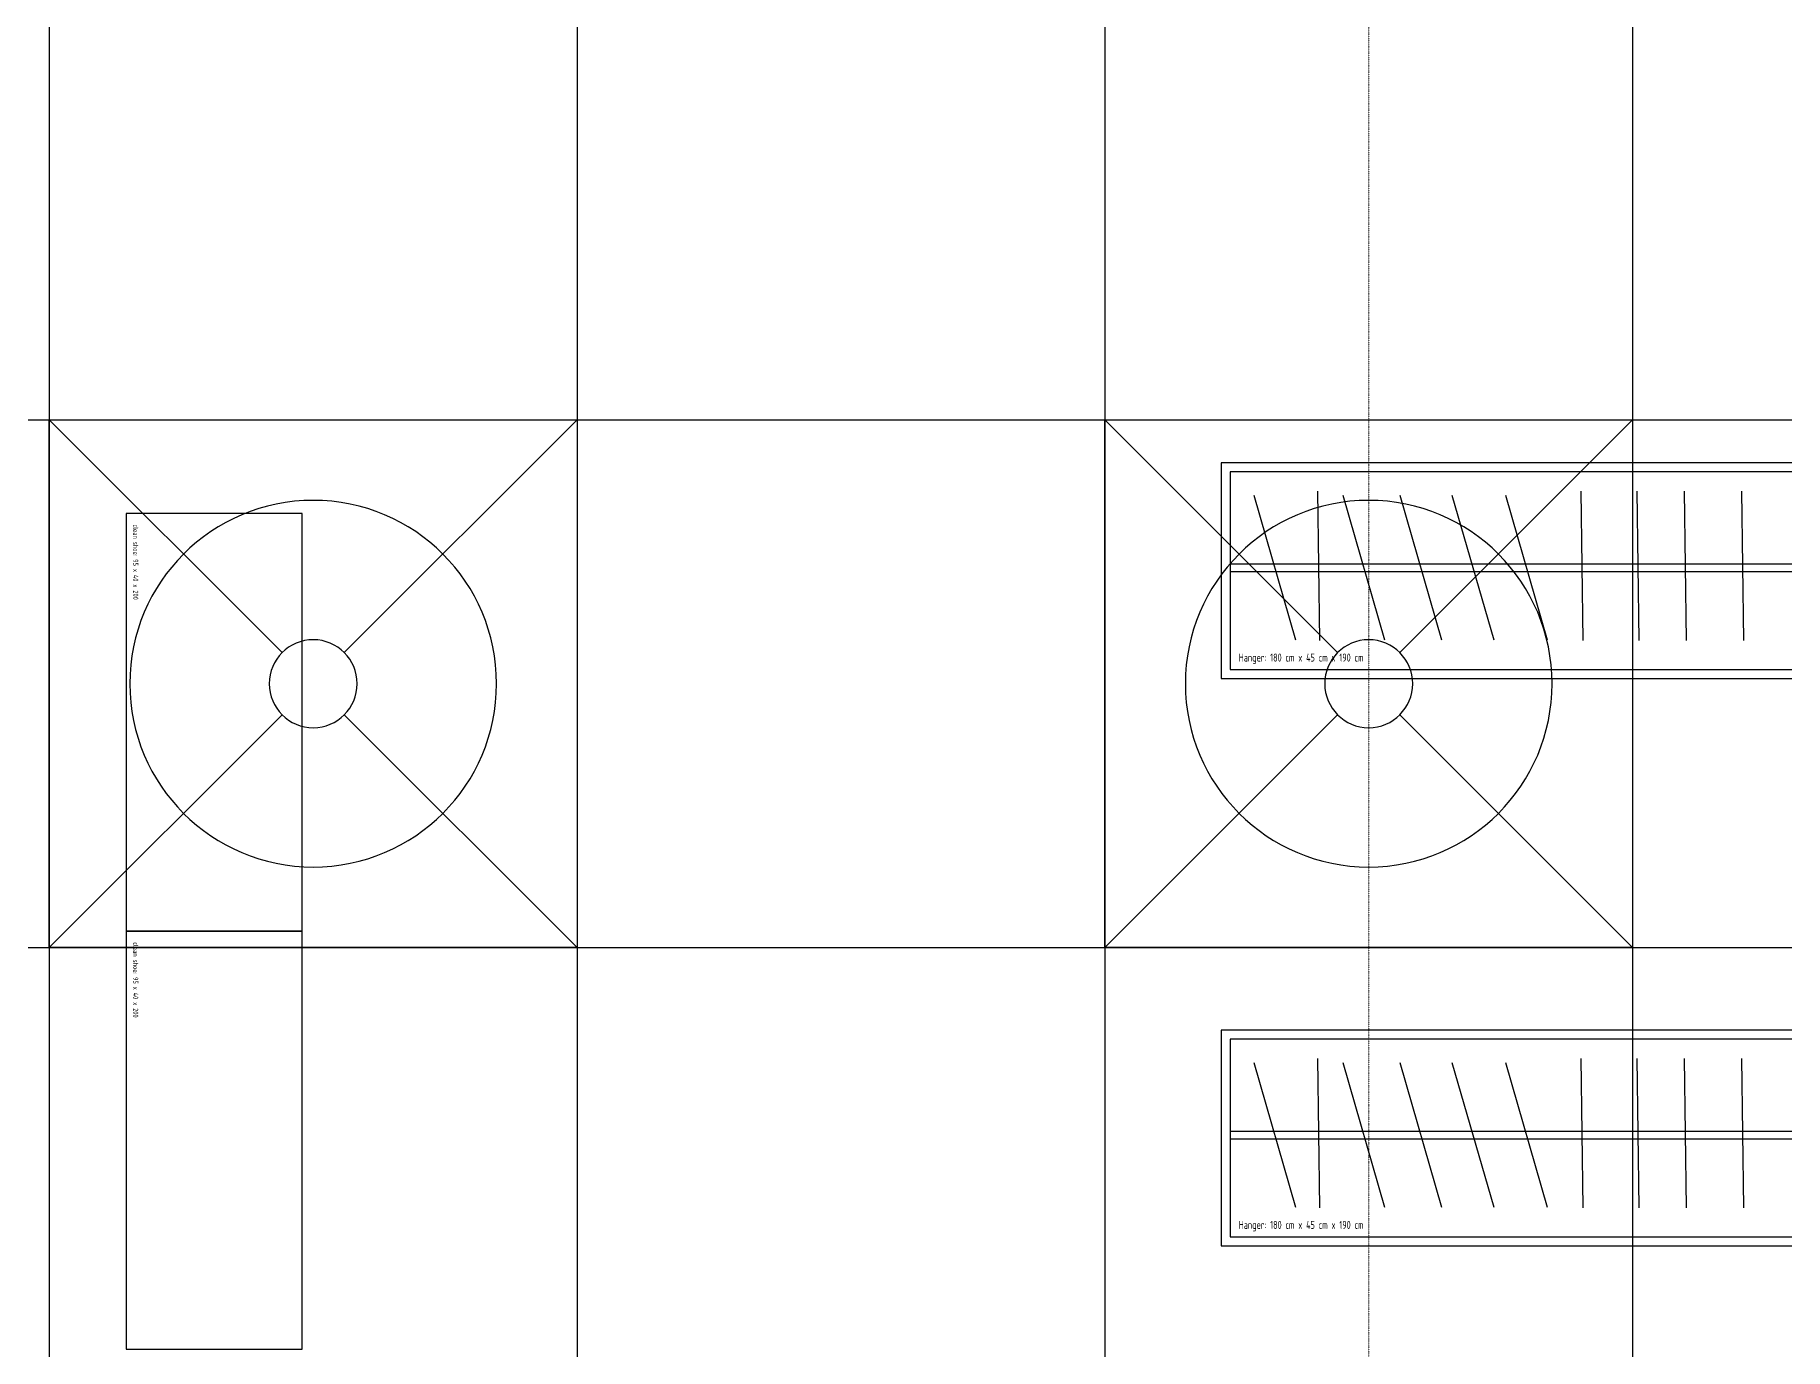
# Model space of a CAD drawing. Extents: x -32000 to 290600, y -111057 to 131250.
# Drawn here: x 249567 to 253547, y 9887 to 12875 of the extents above; entities that cross this region are included whole.
import ezdxf

# ---------------------------------------------------------------- set-up
doc = ezdxf.new("R2010")
doc.units = 0
doc.header["$LTSCALE"] = 5
doc.linetypes.add('H12PL3$0$JJP_三點線', pattern=[0.9, 0.3, -0.15, 0, -0.15, 0, -0.15, 0, -0.15])
for name, color, linetype in [('H12PL3$0$S-GRID', 252, 'Continuous'), ('XFDC30-200K$0$A-C-2800 (50K)', 9, 'Continuous'), ('XFDC30-50K$0$A-C-2800 (50K)', 9, 'Continuous'), ('XFDH30-50K$0$A-FFU-H-1200x1200_FAB B', 8, 'Continuous'), ('XFDP30$0$A-C1-PVC', 9, 'XFDP30$0$ZIGZAG'), ('XFDP30$0$B-Eq pattern (Belong to quotation) (50K)', 9, 'Continuous')]:
    doc.layers.add(name, color=color, linetype=linetype)
doc.styles.add('XFDP30$0$AA-TXT', font='isocp.shx', dxfattribs={"width": 0.8, "bigfont": 'china.shx'})
doc.linetypes.add('XFDP30$0$ZIGZAG', pattern='A,0.0001,-0.2,[131,ltypeshp.shx,S=0.2,R=0,X=-0.2,Y=0],-0.4,[131,ltypeshp.shx,S=0.2,R=180,X=0.2,Y=0],-0.2', length=0.8001)

# ---------------------------------------------------------------- blocks, each defined once
blk = doc.blocks.new('XFDP30$0$~hanger_180x45x190')
for p, q in [((1820, 470), (20, 470)), ((20, 470), (20, 20)), ((1820, 20), (1820, 470)), ((73.8, 416.9), (168.6, 87.6)), ((223.8, 86.2), (219.5, 425.4)), ((276.3, 416.9), (371.1, 87.6)), ((405.8, 416.9), (500.6, 87.6)), ((524.6, 416.9), (619.4, 87.6)), ((646.3, 416.9), (741.1, 87.6)), ((822.8, 86.2), (818.6, 425.4)), ((950.2, 86.2), (945.9, 425.4)), ((1057.7, 86.2), (1053.5, 425.4)), ((1187.9, 86.2), (1183.6, 425.4)), ((1320.9, 86.2), (1316.6, 425.4)), ((1476.5, 416.9), (1381.7, 87.6)), ((1598.2, 416.9), (1503.4, 87.6)), ((1719.9, 416.9), (1625.1, 87.6)), ((20, 260.6), (1820, 260.6)), ((20, 243.1), (1820, 243.1)), ((20, 20), (1820, 20))]:
    blk.add_line(p, q)
blk.add_lwpolyline([(0, 0), (1840, 0), (1840, 490), (0, 490)], close=True)
at = {"color": 1, "style": 'XFDP30$0$AA-TXT', "width": 0.8}
blk.add_text('Hanger: 180 cm x 45 cm x 190 cm', height=18.2, dxfattribs=at).set_placement((39.5, 38.3))
blk = doc.blocks.new('XFDP30$0$~boots_95 x 40 x 200')
for p, q in [((950, 400), (0, 400)), ((0, 400), (0, 0)), ((950, 0), (950, 400)), ((0, 0), (950, 0)), ((0, 0), (950, 0))]:
    blk.add_line(p, q)
blk.add_lwpolyline([(0, 0), (475, 0)])
at = {"color": 1, "style": 'XFDP30$0$AA-TXT', "width": 0.8}
blk.add_text('clean shoe: 95 x 40 x 200', height=11.7, dxfattribs=at).set_placement((25.2, 15.5))
blk = doc.blocks.new('XFDP30')
at = {"layer": 'XFDP30$0$A-C1-PVC', "ltscale": 0.25}
blk.add_line((246916, 10800), (259225, 10800), dxfattribs=at)
at = {"layer": 'XFDP30$0$B-Eq pattern (Belong to quotation) (50K)'}
for p in [(252264.7, 11412), (252264.7, 10122)]:
    blk.add_blockref('XFDP30$0$~hanger_180x45x190', p, dxfattribs=at)
at = {"layer": 'XFDP30$0$B-Eq pattern (Belong to quotation) (50K)', "rotation": 270}
for p in [(249775, 11787.2), (249775, 10837.2)]:
    blk.add_blockref('XFDP30$0$~boots_95 x 40 x 200', p, dxfattribs=at)
blk = doc.blocks.new('H12PL3')
at = {"layer": 'H12PL3$0$S-GRID', "linetype": 'H12PL3$0$JJP_三點線', "lineweight": 0}
blk.add_line((252600, 128250), (252600, -28000), dxfattribs=at)
blk.add_blockref('XFDP30', (0, 0))
blk = doc.blocks.new('XFDC30-50K')
at = {"layer": 'XFDC30-50K$0$A-C-2800 (50K)', "ltscale": 0.3}
for p, q in [((249600, 16225), (249600, -2025)), ((250800, 16225), (250800, -2025)), ((252000, 16225), (252000, -2025)), ((253200, 13050), (253200, -2025)), ((243375, 12000), (263275, 12000)), ((243375, 10800), (263275, 10800))]:
    blk.add_line(p, q, dxfattribs=at)
blk = doc.blocks.new('XFDC30-200K')
at = {"layer": 'XFDC30-200K$0$A-C-2800 (50K)', "ltscale": 0.3}
for p, q in [((249600, 16225), (249600, -2025)), ((250800, 16225), (250800, -2025)), ((252000, 16225), (252000, -2025)), ((253200, 13050), (253200, -2025)), ((243375, 12000), (263275, 12000)), ((243375, 10800), (263275, 10800))]:
    blk.add_line(p, q, dxfattribs=at)
blk = doc.blocks.new('XFDH30-50K$0$FFU-1212-H')
for p, q in [((0, 120), (52.93, 67.07)), ((67.07, 67.07), (120, 120)), ((0, 0), (52.93, 52.93)), ((67.07, 52.93), (120, 0))]:
    blk.add_line(p, q)
blk.add_lwpolyline([(0, 0), (120, 0), (120, 120), (0, 120)], close=True)
for radius in [41.69, 10]:
    blk.add_circle((60, 60), radius)
blk = doc.blocks.new('XFDH30-50K')
at = {"layer": 'XFDH30-50K$0$A-FFU-H-1200x1200_FAB B', "xscale": -10, "yscale": 10, "zscale": 10, "rotation": 90}
for p in [(250800, 12000), (253200, 12000)]:
    blk.add_blockref('XFDH30-50K$0$FFU-1212-H', p, dxfattribs=at)

msp = doc.modelspace()

# ---------------------------------------------------------------- block references
for name in ['H12PL3', 'XFDC30-200K', 'XFDC30-50K', 'XFDH30-50K']:
    msp.add_blockref(name, (0, 0))

doc.saveas('drawing.dxf')
